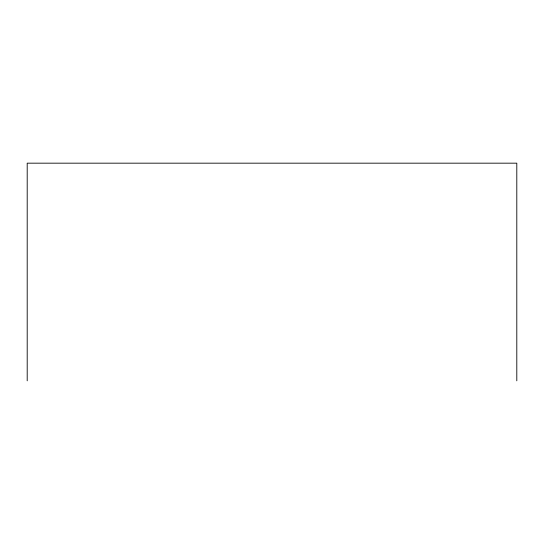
<?xml version="1.0" encoding="UTF-8"?>
<svg xmlns="http://www.w3.org/2000/svg" width="544" height="544" viewBox="0 0 544 544"><rect width="100%" height="100%" fill="white"/><g stroke="black" fill="none" stroke-linecap="round" stroke-linejoin="round"><path stroke-width="0.82" d="M516.8 380.827L516.8 163.173L27.2 163.173L27.2 380.827"/></g></svg>
